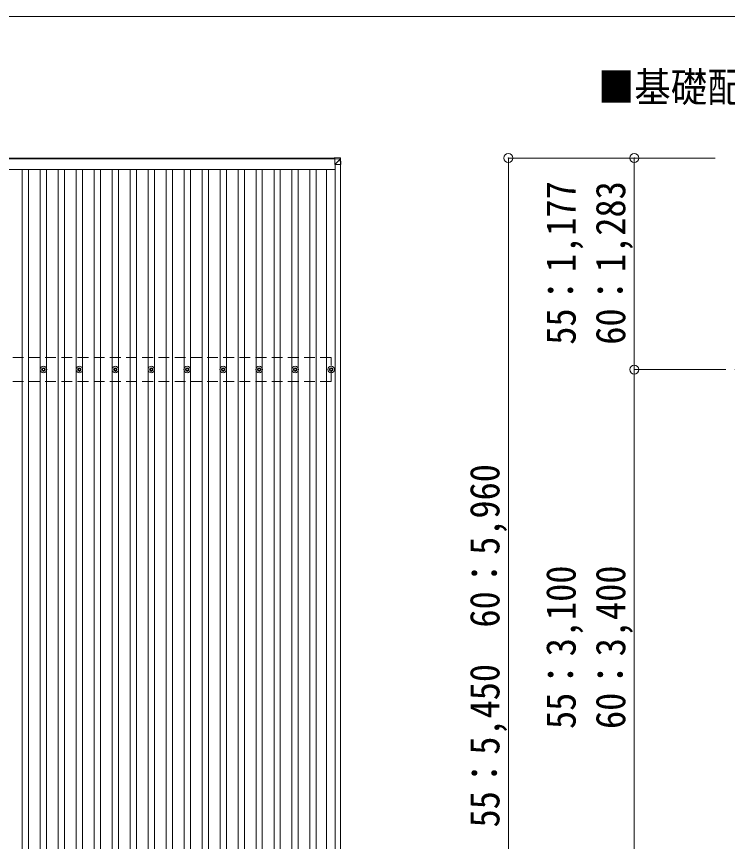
# Model space of a CAD drawing. Units: millimetres at full size, sheet at 1:50; details may follow other scales. Extents: x -14053 to 14053, y -9700 to 9700.
# Drawn here: x -4059 to -105, y 5109 to 9700 of the extents above; entities that cross this region are included whole.
import ezdxf
from ezdxf.enums import TextEntityAlignment as Align

# ---------------------------------------------------------------- set-up
doc = ezdxf.new("R2010")
doc.units = ezdxf.units.MM
doc.header["$LTSCALE"] = 50
doc.header["$PDMODE"] = 32
doc.header["$PDSIZE"] = 50
doc.linetypes.add('CHAIN1', pattern=[8, 5, -1, 1, -1])
doc.linetypes.add('DASHED1', pattern=[1.8, 1.2, -0.6])
for name, color, linetype, lineweight in [('1-1', 2, 'Continuous', 9), ('1-2', 134, 'Continuous', 9), ('1-3', 5, 'Continuous', 5), ('1-4', 2, 'DASHED1', 9), ('1-5', 6, 'Continuous', 9), ('1-8', 6, 'Continuous', 9), ('1-A', 4, 'Continuous', 9), ('F-0', 7, 'Continuous', 9)]:
    doc.layers.add(name, color=color, linetype=linetype, lineweight=lineweight)
doc.layers.add('1-7', color=7, linetype='Continuous')
doc.styles.add('ＭＳ ゴシック', font='')
doc.styles.get('ＭＳ ゴシック').set_extended_font_data('MS Gothic')

msp = doc.modelspace()

# ---------------------------------------------------------------- linework, layer by layer
at = {"layer": '1-1'}
for p, q in [((-7687.04, 8912.43), (-2288.84, 8912.43)), ((-2288.84, 8907.83), (-7687.04, 8907.83)), ((-2286.53, 3495.17), (-2286.53, 8876.2)), ((-2257.53, 3500.06), (-2257.53, 8876.25)), ((-13132.53, 8849.01), (-2286.53, 8849.01)), ((-2336.03, 3519.91), (-2336.03, 8849.01))]:
    msp.add_line(p, q, dxfattribs=at)
at = {"layer": '1-2'}
for p, q in [((-4027.03, 3519.91), (-4027.03, 8849.01)), ((-3992.03, 3519.91), (-3992.03, 8849.01)), ((-3927.03, 3519.91), (-3927.03, 8849.01)), ((-3892.03, 3519.91), (-3892.03, 8849.01)), ((-3827.03, 3519.91), (-3827.03, 8849.01)), ((-3792.03, 3519.91), (-3792.03, 8849.01)), ((-3727.03, 3519.91), (-3727.03, 8849.01)), ((-3692.03, 3519.91), (-3692.03, 8849.01)), ((-3627.03, 3519.91), (-3627.03, 8849.01)), ((-3592.03, 3519.91), (-3592.03, 8849.01)), ((-3527.03, 3519.91), (-3527.03, 8849.01)), ((-3492.03, 3519.91), (-3492.03, 8849.01)), ((-3427.03, 3519.91), (-3427.03, 8849.01)), ((-3392.03, 3519.91), (-3392.03, 8849.01)), ((-3327.03, 3519.91), (-3327.03, 8849.01)), ((-3292.03, 3519.91), (-3292.03, 8849.01)), ((-3227.03, 3519.91), (-3227.03, 8849.01)), ((-3192.03, 3519.91), (-3192.03, 8849.01)), ((-3127.03, 3519.91), (-3127.03, 8849.01)), ((-3092.03, 3519.91), (-3092.03, 8849.01)), ((-3027.03, 3519.91), (-3027.03, 8849.01)), ((-2992.03, 3519.91), (-2992.03, 8849.01)), ((-2927.03, 3519.91), (-2927.03, 8849.01)), ((-2892.03, 3519.91), (-2892.03, 8849.01)), ((-2827.03, 3519.91), (-2827.03, 8849.01)), ((-2792.03, 3519.91), (-2792.03, 8849.01)), ((-2727.03, 3519.91), (-2727.03, 8849.01)), ((-2692.03, 3519.91), (-2692.03, 8849.01)), ((-2627.03, 3519.91), (-2627.03, 8849.01)), ((-2592.03, 3519.91), (-2592.03, 8849.01)), ((-2527.03, 3519.91), (-2527.03, 8849.01)), ((-2492.03, 3519.91), (-2492.03, 8849.01)), ((-2427.03, 3519.91), (-2427.03, 8849.01)), ((-2392.03, 3519.91), (-2392.03, 8849.01))]:
    msp.add_line(p, q, dxfattribs=at)
at = {"layer": '1-3'}
for p, q in [((-3919.53, 7737.15), (-3915.11, 7737.15)), ((-3919.53, 7733.65), (-3915.11, 7733.65)), ((-3911.28, 7745.4), (-3911.28, 7740.98)), ((-3911.28, 7729.82), (-3911.28, 7725.4)), ((-3907.78, 7745.4), (-3907.78, 7740.98)), ((-3907.78, 7729.82), (-3907.78, 7725.4)), ((-3903.95, 7737.15), (-3899.53, 7737.15)), ((-3903.95, 7733.65), (-3899.53, 7733.65)), ((-3719.53, 7737.15), (-3715.11, 7737.15)), ((-3719.53, 7733.65), (-3715.11, 7733.65)), ((-3711.28, 7745.4), (-3711.28, 7740.98)), ((-3711.28, 7729.82), (-3711.28, 7725.4)), ((-3707.78, 7745.4), (-3707.78, 7740.98)), ((-3707.78, 7729.82), (-3707.78, 7725.4)), ((-3703.95, 7737.15), (-3699.53, 7737.15)), ((-3703.95, 7733.65), (-3699.53, 7733.65)), ((-3519.53, 7737.15), (-3515.11, 7737.15)), ((-3519.53, 7733.65), (-3515.11, 7733.65)), ((-3511.28, 7745.4), (-3511.28, 7740.98)), ((-3511.28, 7729.82), (-3511.28, 7725.4)), ((-3507.78, 7745.4), (-3507.78, 7740.98)), ((-3507.78, 7729.82), (-3507.78, 7725.4)), ((-3503.95, 7737.15), (-3499.53, 7737.15)), ((-3503.95, 7733.65), (-3499.53, 7733.65)), ((-3319.53, 7737.15), (-3315.11, 7737.15)), ((-3319.53, 7733.65), (-3315.11, 7733.65)), ((-3311.28, 7745.4), (-3311.28, 7740.98)), ((-3311.28, 7729.82), (-3311.28, 7725.4)), ((-3307.78, 7745.4), (-3307.78, 7740.98)), ((-3307.78, 7729.82), (-3307.78, 7725.4)), ((-3303.95, 7737.15), (-3299.53, 7737.15)), ((-3303.95, 7733.65), (-3299.53, 7733.65)), ((-3119.53, 7737.15), (-3115.11, 7737.15)), ((-3119.53, 7733.65), (-3115.11, 7733.65)), ((-3111.28, 7745.4), (-3111.28, 7740.98)), ((-3111.28, 7729.82), (-3111.28, 7725.4)), ((-3107.78, 7745.4), (-3107.78, 7740.98)), ((-3107.78, 7729.82), (-3107.78, 7725.4)), ((-3103.95, 7737.15), (-3099.53, 7737.15)), ((-3103.95, 7733.65), (-3099.53, 7733.65)), ((-2919.53, 7737.15), (-2915.11, 7737.15)), ((-2919.53, 7733.65), (-2915.11, 7733.65)), ((-2911.28, 7745.4), (-2911.28, 7740.98)), ((-2911.28, 7729.82), (-2911.28, 7725.4)), ((-2907.78, 7745.4), (-2907.78, 7740.98)), ((-2907.78, 7729.82), (-2907.78, 7725.4)), ((-2903.95, 7737.15), (-2899.53, 7737.15)), ((-2903.95, 7733.65), (-2899.53, 7733.65)), ((-2719.53, 7737.15), (-2715.11, 7737.15)), ((-2719.53, 7733.65), (-2715.11, 7733.65)), ((-2711.28, 7745.4), (-2711.28, 7740.98)), ((-2711.28, 7729.82), (-2711.28, 7725.4)), ((-2707.78, 7745.4), (-2707.78, 7740.98)), ((-2707.78, 7729.82), (-2707.78, 7725.4)), ((-2703.95, 7737.15), (-2699.53, 7737.15)), ((-2703.95, 7733.65), (-2699.53, 7733.65)), ((-2519.53, 7737.15), (-2515.11, 7737.15)), ((-2519.53, 7733.65), (-2515.11, 7733.65)), ((-2511.28, 7745.4), (-2511.28, 7740.98)), ((-2511.28, 7729.82), (-2511.28, 7725.4)), ((-2507.78, 7745.4), (-2507.78, 7740.98)), ((-2507.78, 7729.82), (-2507.78, 7725.4)), ((-2503.95, 7737.15), (-2499.53, 7737.15)), ((-2503.95, 7733.65), (-2499.53, 7733.65)), ((-2319.53, 7737.15), (-2315.11, 7737.15)), ((-2319.53, 7733.65), (-2315.11, 7733.65)), ((-2311.28, 7745.4), (-2311.28, 7740.98)), ((-2311.28, 7729.82), (-2311.28, 7725.4)), ((-2307.78, 7745.4), (-2307.78, 7740.98)), ((-2307.78, 7729.82), (-2307.78, 7725.4)), ((-2303.95, 7737.15), (-2299.53, 7737.15)), ((-2303.95, 7733.65), (-2299.53, 7733.65))]:
    msp.add_line(p, q, dxfattribs=at)
for centre, radius in [((-3909.53, 7735.4), 18.25), ((-3909.53, 7735.4), 10.15), ((-3909.53, 7735.4), 5.85), ((-3909.53, 7735.4), 5.25), ((-3709.53, 7735.4), 18.25), ((-3709.53, 7735.4), 10.15), ((-3709.53, 7735.4), 5.85), ((-3709.53, 7735.4), 5.25), ((-3509.53, 7735.4), 18.25), ((-3509.53, 7735.4), 10.15), ((-3509.53, 7735.4), 5.85), ((-3509.53, 7735.4), 5.25), ((-3309.53, 7735.4), 18.25), ((-3309.53, 7735.4), 10.15), ((-3309.53, 7735.4), 5.85), ((-3309.53, 7735.4), 5.25), ((-3109.53, 7735.4), 18.25), ((-3109.53, 7735.4), 10.15), ((-3109.53, 7735.4), 5.85), ((-3109.53, 7735.4), 5.25), ((-2909.53, 7735.4), 18.25), ((-2909.53, 7735.4), 10.15), ((-2909.53, 7735.4), 5.85), ((-2909.53, 7735.4), 5.25), ((-2709.53, 7735.4), 18.25), ((-2709.53, 7735.4), 10.15), ((-2709.53, 7735.4), 5.85), ((-2709.53, 7735.4), 5.25), ((-2509.53, 7735.4), 18.25), ((-2509.53, 7735.4), 10.15), ((-2509.53, 7735.4), 5.85), ((-2509.53, 7735.4), 5.25), ((-2309.53, 7735.4), 18.25), ((-2309.53, 7735.4), 10.15), ((-2309.53, 7735.4), 5.85), ((-2309.53, 7735.4), 5.25)]:
    msp.add_circle(centre, radius, dxfattribs=at)
at = {"layer": '1-4'}
for p, q in [((-2309.53, 7802.4), (-13109.53, 7802.4)), ((-2309.53, 7668.4), (-2309.53, 7802.4)), ((-2309.53, 7668.4), (-13109.53, 7668.4))]:
    msp.add_line(p, q, dxfattribs=at)
at = {"layer": '1-5'}
for p, q in [((-2288.84, 8914.76), (-2288.84, 8876.2)), ((-2288.84, 8914.76), (-2258.28, 8912.83)), ((-2258.28, 8908.08), (-2288.84, 8909.95)), ((-2288.84, 8907.98), (-2258.35, 8906.12)), ((-2288.84, 8876.2), (-2258.4, 8906.67)), ((-2258.28, 8912.83), (-2258.28, 8912.83)), ((-2256.41, 8906.2), (-2256.41, 8910.96)), ((-2256.41, 8910.96), (-2254.54, 8880.48)), ((-2256.44, 8876.25), (-2288.84, 8876.2)), ((-2254.54, 8875.67), (-2256.41, 8906.2)), ((-2254.54, 8880.48), (-2254.54, 8875.67))]:
    msp.add_line(p, q, dxfattribs=at)
for points in [[(-2288.84, 8914.76), (-2258.28, 8912.83), (-2258.28, 8908.08)], [(-2258.4, 8906.02), (-2258.3, 8906.02), (-2256.44, 8875.6)]]:
    msp.add_lwpolyline(points, dxfattribs=at)
for centre, radius, start, end in [((-2268.66, 8907.13), 10.42, 353.83817, 5.19336), ((-2258.4, 8906.08), 2, 3.51593, 86.51592), ((-2258.63, 8918.93), 12.92, 271.47423, 279.91321)]:
    msp.add_arc(centre, radius, start, end, dxfattribs=at)
for centre, major_axis, ratio, start_param, end_param in [((-2258.4, 8906.08), (0.12, 2), 0.02656, 4.731353, 6.2498872), ((-2258.4, 8910.84), (1.92, -0.56), 0.998105, 0.3446887, 1.793312), ((-2294.41, 8908.22), (36.07, -2.1), 0.055348, 6.2340367, 6.2831038), ((-2256.54, 8875.67), (2, 0), 0.033268, 4.7646509, 6.2831851)]:
    msp.add_ellipse(centre, major_axis=major_axis, ratio=ratio, start_param=start_param, end_param=end_param, dxfattribs=at)
at = {"layer": '1-8'}
for p, q in [((-1323.84, 8912.43), (-1323.84, 3462.4)), ((-1323.84, 8912.43), (-173.84, 8912.43)), ((-623.84, 7735.4), (-623.84, 8912.43)), ((-623.84, 4635.4), (-623.84, 7735.4)), ((-623.84, 7735.4), (-173.84, 7735.4))]:
    msp.add_line(p, q, dxfattribs=at)
for p in [(-1323.84, 8912.43), (-623.84, 8912.43), (-623.84, 7735.4)]:
    msp.add_point(p, dxfattribs=at)
at = {"layer": '1-A', "linetype": 'CHAIN1'}
msp.add_line((685.16, 7735.4), (-174.84, 7735.4), dxfattribs=at)
at = {"layer": 'F-0', "color": 5, "lineweight": 5}
msp.add_line((-14053.43, 9700), (13346.57, 9700), dxfattribs=at)

# ---------------------------------------------------------------- texts
at = {"layer": '1-7', "style": 'ＭＳ ゴシック', "width": 0.9}
msp.add_text('■基礎配置図', height=165, dxfattribs=at).set_placement((-825.38, 9175.19), align=Align.BOTTOM_LEFT)
at = {"layer": '1-8', "color": 7, "style": 'ＭＳ ゴシック', "width": 0.9}
for s, p in [('55：1,177', (-899.88, 7873.56)), ('60：1,283', (-623.84, 7873.56)), ('55：5,450\u300060：5,960', (-1323.84, 5187.24)), ('55：3,100', (-899.88, 5735.04)), ('60：3,400', (-623.84, 5735.04))]:
    msp.add_text(s, height=165, rotation=90, dxfattribs=at).set_placement(p, align=Align.BOTTOM_LEFT)

doc.saveas('drawing.dxf')
